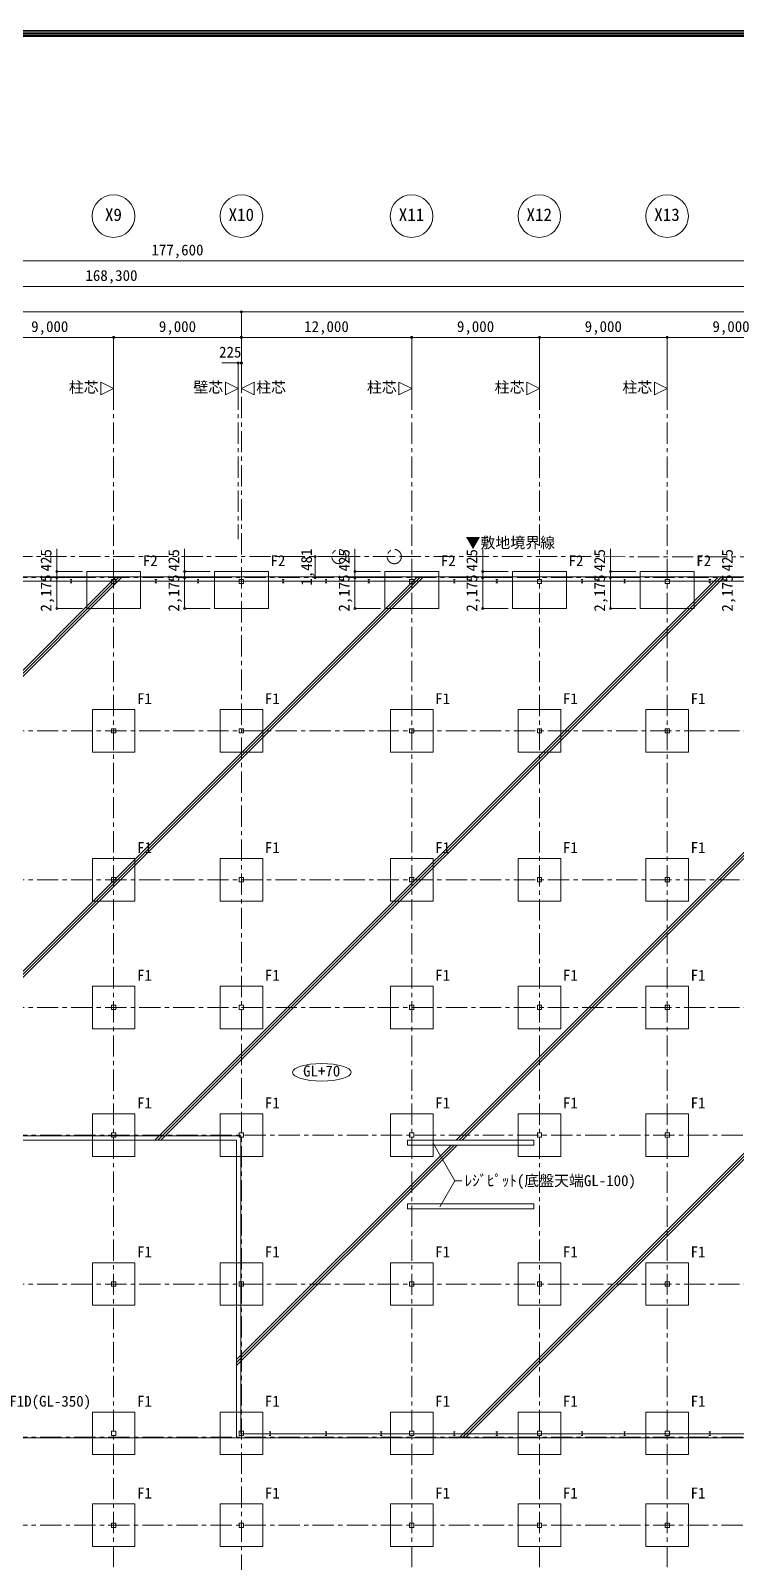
# Model space of a CAD drawing. Units: millimetres at full size, sheet at 1:300. Extents: x -272537 to 274500, y -185098 to 187500.
# Drawn here: x 142749 to 192468, y 79524 to 187500 of the extents above; entities that cross this region are included whole.
import ezdxf
from ezdxf.enums import TextEntityAlignment as Align

# ---------------------------------------------------------------- set-up
doc = ezdxf.new("R2010")
doc.units = ezdxf.units.MM
doc.header["$LTSCALE"] = 300
doc.header["$PDMODE"] = 32
doc.header["$PDSIZE"] = 150
doc.linetypes.add('CHAIN1', pattern=[8, 5, -1, 1, -1])
for name, color, linetype, lineweight in [('0-0_基準線', 7, 'Continuous', 9), ('0-1_躯体', 2, 'Continuous', 9), ('0-2_間仕切り', 7, 'Continuous', 9), ('0-6_文字', 2, 'Continuous', 5), ('0-7_寸法', 2, 'Continuous', 5), ('0-8_補助線', 4, 'Continuous', 5), ('0-C_ガス設備', 7, 'Continuous', 9), ('0-D_防災設備', 6, 'CHAIN1', 20), ('0-F_', 4, 'CHAIN1', 5), ('8-7_寸法', 4, 'Continuous', 5), ('F-0_枠', 7, 'Continuous', 9)]:
    doc.layers.add(name, color=color, linetype=linetype, lineweight=lineweight)
doc.styles.add('ＭＳ ゴシック', font='')
doc.styles.get('ＭＳ ゴシック').set_extended_font_data('MS Gothic')

# ---------------------------------------------------------------- blocks, each defined once
blk = doc.blocks.new('12')
at = {"layer": '0-7_寸法', "color": 7, "lineweight": 9}
blk.add_lwpolyline([(187.5, 450), (-712.5, 0), (187.5, -450)], close=True, dxfattribs=at)

msp = doc.modelspace()

# ---------------------------------------------------------------- linework, layer by layer
at = {"layer": '0-0_基準線'}
for p, q in [((145534.4, 148818.3), (145659.4, 148818.3)), ((145534.4, 148568.3), (145659.4, 148568.3)), ((145596.9, 148818.3), (145596.9, 148568.3)), ((151509.4, 148818.3), (151634.4, 148818.3)), ((151509.4, 148568.3), (151634.4, 148568.3)), ((151571.9, 148818.3), (151571.9, 148568.3)), ((154484.4, 148818.3), (154609.4, 148818.3)), ((154484.4, 148568.3), (154609.4, 148568.3)), ((154546.9, 148818.3), (154546.9, 148568.3)), ((160478.1, 148818.3), (160603.1, 148818.3)), ((160478.1, 148568.3), (160603.1, 148568.3)), ((160540.6, 148818.3), (160540.6, 148568.3)), ((163496.9, 148818.3), (163621.9, 148818.3)), ((163496.9, 148568.3), (163621.9, 148568.3)), ((163559.4, 148818.3), (163559.4, 148568.3)), ((166515.6, 148818.3), (166640.6, 148818.3)), ((166515.6, 148568.3), (166640.6, 148568.3)), ((166578.1, 148818.3), (166578.1, 148568.3)), ((172534.4, 148818.3), (172659.4, 148818.3)), ((172534.4, 148568.3), (172659.4, 148568.3)), ((172596.9, 148818.3), (172596.9, 148568.3)), ((175534.4, 148818.3), (175659.4, 148818.3)), ((175534.4, 148568.3), (175659.4, 148568.3)), ((175596.9, 148818.3), (175596.9, 148568.3)), ((181534.4, 148818.3), (181659.4, 148818.3)), ((181534.4, 148568.3), (181659.4, 148568.3)), ((181596.9, 148818.3), (181596.9, 148568.3)), ((184534.4, 148818.3), (184659.4, 148818.3)), ((184534.4, 148568.3), (184659.4, 148568.3)), ((184596.9, 148818.3), (184596.9, 148568.3)), ((190534.4, 148818.3), (190659.4, 148818.3)), ((190534.4, 148568.3), (190659.4, 148568.3)), ((190596.9, 148818.3), (190596.9, 148568.3)), ((159553.1, 88718.3), (159678.1, 88718.3)), ((159615.6, 88718.3), (159615.6, 88468.3)), ((163496.9, 88718.3), (163621.9, 88718.3)), ((163559.4, 88718.3), (163559.4, 88468.3)), ((167384.4, 88718.3), (167509.4, 88718.3)), ((167446.9, 88718.3), (167446.9, 88468.3)), ((172534.4, 88718.3), (172659.4, 88718.3)), ((172596.9, 88718.3), (172596.9, 88468.3)), ((175534.4, 88718.3), (175659.4, 88718.3)), ((175596.9, 88718.3), (175596.9, 88468.3)), ((181534.4, 88718.3), (181659.4, 88718.3)), ((181596.9, 88718.3), (181596.9, 88468.3)), ((184534.4, 88718.3), (184659.4, 88718.3)), ((184596.9, 88718.3), (184596.9, 88468.3)), ((190534.4, 88718.3), (190659.4, 88718.3)), ((190596.9, 88718.3), (190596.9, 88468.3)), ((159553.1, 88468.3), (159678.1, 88468.3)), ((163496.9, 88468.3), (163621.9, 88468.3)), ((167384.4, 88468.3), (167509.4, 88468.3)), ((172534.4, 88468.3), (172659.4, 88468.3)), ((175534.4, 88468.3), (175659.4, 88468.3)), ((181534.4, 88468.3), (181659.4, 88468.3)), ((184534.4, 88468.3), (184659.4, 88468.3)), ((190534.4, 88468.3), (190659.4, 88468.3))]:
    msp.add_line(p, q, dxfattribs=at)
for points in [[(148446.9, 148818.3), (148746.9, 148818.3), (148746.9, 148518.3), (148446.9, 148518.3)], [(157446.9, 148818.3), (157746.9, 148818.3), (157746.9, 148518.3), (157446.9, 148518.3)], [(169446.9, 148818.3), (169746.9, 148818.3), (169746.9, 148518.3), (169446.9, 148518.3)], [(178446.9, 148818.3), (178746.9, 148818.3), (178746.9, 148518.3), (178446.9, 148518.3)], [(187446.9, 148818.3), (187746.9, 148818.3), (187746.9, 148518.3), (187446.9, 148518.3)], [(148446.9, 138293.3), (148746.9, 138293.3), (148746.9, 137993.3), (148446.9, 137993.3)], [(157446.9, 138293.3), (157746.9, 138293.3), (157746.9, 137993.3), (157446.9, 137993.3)], [(169446.9, 138293.3), (169746.9, 138293.3), (169746.9, 137993.3), (169446.9, 137993.3)], [(178446.9, 138293.3), (178746.9, 138293.3), (178746.9, 137993.3), (178446.9, 137993.3)], [(187446.9, 138293.3), (187746.9, 138293.3), (187746.9, 137993.3), (187446.9, 137993.3)], [(148446.9, 127793.3), (148746.9, 127793.3), (148746.9, 127493.3), (148446.9, 127493.3)], [(157446.9, 127793.3), (157746.9, 127793.3), (157746.9, 127493.3), (157446.9, 127493.3)], [(169446.9, 127793.3), (169746.9, 127793.3), (169746.9, 127493.3), (169446.9, 127493.3)], [(178446.9, 127793.3), (178746.9, 127793.3), (178746.9, 127493.3), (178446.9, 127493.3)], [(187446.9, 127793.3), (187746.9, 127793.3), (187746.9, 127493.3), (187446.9, 127493.3)], [(148446.9, 118793.3), (148746.9, 118793.3), (148746.9, 118493.3), (148446.9, 118493.3)], [(157446.9, 118793.3), (157746.9, 118793.3), (157746.9, 118493.3), (157446.9, 118493.3)], [(169446.9, 118793.3), (169746.9, 118793.3), (169746.9, 118493.3), (169446.9, 118493.3)], [(178446.9, 118793.3), (178746.9, 118793.3), (178746.9, 118493.3), (178446.9, 118493.3)], [(187446.9, 118793.3), (187746.9, 118793.3), (187746.9, 118493.3), (187446.9, 118493.3)], [(148446.9, 109793.3), (148746.9, 109793.3), (148746.9, 109493.3), (148446.9, 109493.3)], [(157446.9, 109793.3), (157746.9, 109793.3), (157746.9, 109493.3), (157446.9, 109493.3)], [(169446.9, 109793.3), (169746.9, 109793.3), (169746.9, 109493.3), (169446.9, 109493.3)], [(178446.9, 109793.3), (178746.9, 109793.3), (178746.9, 109493.3), (178446.9, 109493.3)], [(187446.9, 109793.3), (187746.9, 109793.3), (187746.9, 109493.3), (187446.9, 109493.3)], [(148446.9, 99293.3), (148746.9, 99293.3), (148746.9, 98993.3), (148446.9, 98993.3)], [(157446.9, 99293.3), (157746.9, 99293.3), (157746.9, 98993.3), (157446.9, 98993.3)], [(169446.9, 99293.3), (169746.9, 99293.3), (169746.9, 98993.3), (169446.9, 98993.3)], [(178446.9, 99293.3), (178746.9, 99293.3), (178746.9, 98993.3), (178446.9, 98993.3)], [(187446.9, 99293.3), (187746.9, 99293.3), (187746.9, 98993.3), (187446.9, 98993.3)], [(148446.9, 88768.3), (148746.9, 88768.3), (148746.9, 88468.3), (148446.9, 88468.3)], [(157446.9, 88768.3), (157746.9, 88768.3), (157746.9, 88468.3), (157446.9, 88468.3)], [(169446.9, 88768.3), (169746.9, 88768.3), (169746.9, 88468.3), (169446.9, 88468.3)], [(178446.9, 88768.3), (178746.9, 88768.3), (178746.9, 88468.3), (178446.9, 88468.3)], [(187446.9, 88768.3), (187746.9, 88768.3), (187746.9, 88468.3), (187446.9, 88468.3)], [(148446.9, 82293.3), (148746.9, 82293.3), (148746.9, 81993.3), (148446.9, 81993.3)], [(157446.9, 82293.3), (157746.9, 82293.3), (157746.9, 81993.3), (157446.9, 81993.3)], [(169446.9, 82293.3), (169746.9, 82293.3), (169746.9, 81993.3), (169446.9, 81993.3)], [(178446.9, 82293.3), (178746.9, 82293.3), (178746.9, 81993.3), (178446.9, 81993.3)], [(187446.9, 82293.3), (187746.9, 82293.3), (187746.9, 81993.3), (187446.9, 81993.3)]]:
    msp.add_lwpolyline(points, close=True, dxfattribs=at)
at = {"layer": '0-1_躯体', "lineweight": 18}
for p, q in [((150496.9, 149368.3), (146696.9, 149368.3)), ((146696.9, 146768.3), (146696.9, 149368.3)), ((159496.9, 149368.3), (155696.9, 149368.3)), ((155696.9, 146768.3), (155696.9, 149368.3)), ((171496.9, 149368.3), (167696.9, 149368.3)), ((167696.9, 146768.3), (167696.9, 149368.3)), ((180496.9, 149368.3), (176696.9, 149368.3)), ((176696.9, 146768.3), (176696.9, 149368.3)), ((189496.9, 149368.3), (185696.9, 149368.3)), ((185696.9, 146768.3), (185696.9, 149368.3)), ((147096.9, 139643.3), (147096.9, 136643.3)), ((150096.9, 139643.3), (147096.9, 139643.3)), ((150096.9, 136643.3), (150096.9, 139643.3)), ((156096.9, 139643.3), (156096.9, 136643.3)), ((159096.9, 139643.3), (156096.9, 139643.3)), ((159096.9, 136643.3), (159096.9, 139643.3)), ((168096.9, 139643.3), (168096.9, 136643.3)), ((171096.9, 139643.3), (168096.9, 139643.3)), ((171096.9, 136643.3), (171096.9, 139643.3)), ((177096.9, 139643.3), (177096.9, 136643.3)), ((180096.9, 139643.3), (177096.9, 139643.3)), ((180096.9, 136643.3), (180096.9, 139643.3)), ((186096.9, 139643.3), (186096.9, 136643.3)), ((189096.9, 139643.3), (186096.9, 139643.3)), ((189096.9, 136643.3), (189096.9, 139643.3)), ((147096.9, 136643.3), (150096.9, 136643.3)), ((156096.9, 136643.3), (159096.9, 136643.3)), ((168096.9, 136643.3), (171096.9, 136643.3)), ((177096.9, 136643.3), (180096.9, 136643.3)), ((186096.9, 136643.3), (189096.9, 136643.3)), ((147096.9, 129143.3), (147096.9, 126143.3)), ((150096.9, 129143.3), (147096.9, 129143.3)), ((150096.9, 126143.3), (150096.9, 129143.3)), ((156096.9, 129143.3), (156096.9, 126143.3)), ((159096.9, 129143.3), (156096.9, 129143.3)), ((159096.9, 126143.3), (159096.9, 129143.3)), ((168096.9, 129143.3), (168096.9, 126143.3)), ((171096.9, 129143.3), (168096.9, 129143.3)), ((171096.9, 126143.3), (171096.9, 129143.3)), ((177096.9, 129143.3), (177096.9, 126143.3)), ((180096.9, 129143.3), (177096.9, 129143.3)), ((180096.9, 126143.3), (180096.9, 129143.3)), ((186096.9, 129143.3), (186096.9, 126143.3)), ((189096.9, 129143.3), (186096.9, 129143.3)), ((189096.9, 126143.3), (189096.9, 129143.3)), ((147096.9, 126143.3), (150096.9, 126143.3)), ((156096.9, 126143.3), (159096.9, 126143.3)), ((168096.9, 126143.3), (171096.9, 126143.3)), ((177096.9, 126143.3), (180096.9, 126143.3)), ((186096.9, 126143.3), (189096.9, 126143.3)), ((147096.9, 120143.3), (147096.9, 117143.3)), ((150096.9, 120143.3), (147096.9, 120143.3)), ((150096.9, 117143.3), (150096.9, 120143.3)), ((156096.9, 120143.3), (156096.9, 117143.3)), ((159096.9, 120143.3), (156096.9, 120143.3)), ((159096.9, 117143.3), (159096.9, 120143.3)), ((168096.9, 120143.3), (168096.9, 117143.3)), ((171096.9, 120143.3), (168096.9, 120143.3)), ((171096.9, 117143.3), (171096.9, 120143.3)), ((177096.9, 120143.3), (177096.9, 117143.3)), ((180096.9, 120143.3), (177096.9, 120143.3)), ((180096.9, 117143.3), (180096.9, 120143.3)), ((186096.9, 120143.3), (186096.9, 117143.3)), ((189096.9, 120143.3), (186096.9, 120143.3)), ((189096.9, 117143.3), (189096.9, 120143.3)), ((147096.9, 117143.3), (150096.9, 117143.3)), ((156096.9, 117143.3), (159096.9, 117143.3)), ((168096.9, 117143.3), (171096.9, 117143.3)), ((177096.9, 117143.3), (180096.9, 117143.3)), ((186096.9, 117143.3), (189096.9, 117143.3)), ((147096.9, 111143.3), (147096.9, 108143.3)), ((150096.9, 111143.3), (147096.9, 111143.3)), ((150096.9, 108143.3), (150096.9, 111143.3)), ((156096.9, 111143.3), (156096.9, 108143.3)), ((159096.9, 111143.3), (156096.9, 111143.3)), ((159096.9, 108143.3), (159096.9, 111143.3)), ((168096.9, 111143.3), (168096.9, 108143.3)), ((171096.9, 111143.3), (168096.9, 111143.3)), ((171096.9, 108143.3), (171096.9, 111143.3)), ((177096.9, 111143.3), (177096.9, 108143.3)), ((180096.9, 111143.3), (177096.9, 111143.3)), ((180096.9, 108143.3), (180096.9, 111143.3)), ((186096.9, 111143.3), (186096.9, 108143.3)), ((189096.9, 111143.3), (186096.9, 111143.3)), ((189096.9, 108143.3), (189096.9, 111143.3)), ((147096.9, 108143.3), (150096.9, 108143.3)), ((156096.9, 108143.3), (159096.9, 108143.3)), ((168096.9, 108143.3), (171096.9, 108143.3)), ((177096.9, 108143.3), (180096.9, 108143.3)), ((186096.9, 108143.3), (189096.9, 108143.3)), ((147096.9, 100643.3), (147096.9, 97643.3)), ((150096.9, 100643.3), (147096.9, 100643.3)), ((150096.9, 97643.3), (150096.9, 100643.3)), ((156096.9, 100643.3), (156096.9, 97643.3)), ((159096.9, 100643.3), (156096.9, 100643.3)), ((159096.9, 97643.3), (159096.9, 100643.3)), ((168096.9, 100643.3), (168096.9, 97643.3)), ((171096.9, 100643.3), (168096.9, 100643.3)), ((171096.9, 97643.3), (171096.9, 100643.3)), ((177096.9, 100643.3), (177096.9, 97643.3)), ((180096.9, 100643.3), (177096.9, 100643.3)), ((180096.9, 97643.3), (180096.9, 100643.3)), ((186096.9, 100643.3), (186096.9, 97643.3)), ((189096.9, 100643.3), (186096.9, 100643.3)), ((189096.9, 97643.3), (189096.9, 100643.3)), ((147096.9, 97643.3), (150096.9, 97643.3)), ((156096.9, 97643.3), (159096.9, 97643.3)), ((168096.9, 97643.3), (171096.9, 97643.3)), ((177096.9, 97643.3), (180096.9, 97643.3)), ((186096.9, 97643.3), (189096.9, 97643.3)), ((147096.9, 90118.3), (147096.9, 87118.3)), ((150096.9, 90118.3), (147096.9, 90118.3)), ((150096.9, 87118.3), (150096.9, 90118.3)), ((156096.9, 90118.3), (156096.9, 87118.3)), ((159096.9, 90118.3), (156096.9, 90118.3)), ((159096.9, 87118.3), (159096.9, 90118.3)), ((168096.9, 90118.3), (168096.9, 87118.3)), ((171096.9, 90118.3), (168096.9, 90118.3)), ((171096.9, 87118.3), (171096.9, 90118.3)), ((177096.9, 90118.3), (177096.9, 87118.3)), ((180096.9, 90118.3), (177096.9, 90118.3)), ((180096.9, 87118.3), (180096.9, 90118.3)), ((186096.9, 90118.3), (186096.9, 87118.3)), ((189096.9, 90118.3), (186096.9, 90118.3)), ((189096.9, 87118.3), (189096.9, 90118.3)), ((147096.9, 87118.3), (150096.9, 87118.3)), ((156096.9, 87118.3), (159096.9, 87118.3)), ((168096.9, 87118.3), (171096.9, 87118.3)), ((177096.9, 87118.3), (180096.9, 87118.3)), ((186096.9, 87118.3), (189096.9, 87118.3)), ((147096.9, 83643.3), (147096.9, 80643.3)), ((150096.9, 83643.3), (147096.9, 83643.3)), ((150096.9, 80643.3), (150096.9, 83643.3)), ((156096.9, 83643.3), (156096.9, 80643.3)), ((159096.9, 83643.3), (156096.9, 83643.3)), ((159096.9, 80643.3), (159096.9, 83643.3)), ((168096.9, 83643.3), (168096.9, 80643.3)), ((171096.9, 83643.3), (168096.9, 83643.3)), ((171096.9, 80643.3), (171096.9, 83643.3)), ((177096.9, 83643.3), (177096.9, 80643.3)), ((180096.9, 83643.3), (177096.9, 83643.3)), ((180096.9, 80643.3), (180096.9, 83643.3)), ((186096.9, 83643.3), (186096.9, 80643.3)), ((189096.9, 83643.3), (186096.9, 83643.3)), ((189096.9, 80643.3), (189096.9, 83643.3)), ((147096.9, 80643.3), (150096.9, 80643.3)), ((156096.9, 80643.3), (159096.9, 80643.3)), ((168096.9, 80643.3), (171096.9, 80643.3)), ((177096.9, 80643.3), (180096.9, 80643.3)), ((186096.9, 80643.3), (189096.9, 80643.3))]:
    msp.add_line(p, q, dxfattribs=at)
for points in [[(146696.9, 146768.3), (150496.9, 146768.3), (150496.9, 149368.3)], [(155696.9, 146768.3), (159496.9, 146768.3), (159496.9, 149368.3)], [(167696.9, 146768.3), (171496.9, 146768.3), (171496.9, 149368.3)], [(176696.9, 146768.3), (180496.9, 146768.3), (180496.9, 149368.3)], [(185696.9, 146768.3), (189496.9, 146768.3), (189496.9, 149368.3)]]:
    msp.add_lwpolyline(points, dxfattribs=at)
at = {"layer": '0-2_間仕切り', "color": 3, "lineweight": 13}
for p, q in [((64246.9, 148993.3), (208166.9, 148993.3)), ((69121.9, 148693.3), (208166.9, 148693.3)), ((157546.9, 109593.3), (121871.9, 109593.3)), ((121871.9, 109293.3), (157246.9, 109293.3)), ((157246.9, 109293.3), (157246.9, 88293.3)), ((157546.9, 88593.3), (157546.9, 109593.3)), ((157546.9, 88593.3), (227806.9, 88593.3)), ((232146.9, 88293.3), (140046.9, 88293.3))]:
    msp.add_line(p, q, dxfattribs=at)
at = {"layer": '0-6_文字', "color": 4}
for p, q in [((144596.9, 149368.3), (144596.9, 150968.3)), ((153596.9, 149368.3), (153596.9, 150968.3)), ((162797.5, 150424.5), (162797.5, 148943.3)), ((165596.9, 149368.3), (165596.9, 150968.3)), ((174596.9, 149368.3), (174596.9, 150968.3)), ((183596.9, 149368.3), (183596.9, 150968.3)), ((144596.9, 149368.3), (146396.9, 149368.3)), ((144596.9, 148943.3), (144596.9, 149368.3)), ((153596.9, 149368.3), (155396.9, 149368.3)), ((153596.9, 148943.3), (153596.9, 149368.3)), ((165596.9, 149368.3), (167396.9, 149368.3)), ((165596.9, 148943.3), (165596.9, 149368.3)), ((174596.9, 149368.3), (176396.9, 149368.3)), ((174596.9, 148943.3), (174596.9, 149368.3)), ((183596.9, 149368.3), (185396.9, 149368.3)), ((183596.9, 148943.3), (183596.9, 149368.3)), ((144596.9, 148943.3), (146396.9, 148943.3)), ((144596.9, 146768.3), (144596.9, 148943.3)), ((153596.9, 148943.3), (155396.9, 148943.3)), ((153596.9, 146768.3), (153596.9, 148943.3)), ((165596.9, 148943.3), (167396.9, 148943.3)), ((165596.9, 146768.3), (165596.9, 148943.3)), ((174596.9, 148943.3), (176396.9, 148943.3)), ((174596.9, 146768.3), (174596.9, 148943.3)), ((183596.9, 148943.3), (185396.9, 148943.3)), ((183596.9, 146768.3), (183596.9, 148943.3)), ((144596.9, 146768.3), (146396.9, 146768.3)), ((153596.9, 146768.3), (155396.9, 146768.3)), ((165596.9, 146768.3), (167396.9, 146768.3)), ((174596.9, 146768.3), (176396.9, 146768.3)), ((183596.9, 146768.3), (185396.9, 146768.3))]:
    msp.add_line(p, q, dxfattribs=at)
at = {"layer": '0-6_文字'}
for p in [(162797.5, 150424.5), (144596.9, 149368.3), (144596.9, 148943.3), (153596.9, 149368.3), (153596.9, 148943.3), (162797.5, 148943.3), (165596.9, 149368.3), (165596.9, 148943.3), (174596.9, 149368.3), (174596.9, 148943.3), (183596.9, 149368.3), (183596.9, 148943.3), (144596.9, 146768.3), (153596.9, 146768.3), (165596.9, 146768.3), (174596.9, 146768.3), (183596.9, 146768.3)]:
    msp.add_point(p, dxfattribs=at)
at = {"layer": '0-7_寸法', "color": 4}
for p, q in [((157596.9, 167674.6), (157596.9, 165874.6)), ((148596.9, 165874.6), (148596.9, 162274.6)), ((157596.9, 165874.6), (157596.9, 162274.6)), ((169596.9, 165874.6), (169596.9, 162274.6)), ((178596.9, 165874.6), (178596.9, 162274.6)), ((187596.9, 165874.6), (187596.9, 162274.6)), ((157371.9, 164074.6), (156221.6, 164074.6)), ((157371.9, 164074.6), (157371.9, 162274.6)), ((157596.9, 164074.6), (157596.9, 162274.6))]:
    msp.add_line(p, q, dxfattribs=at)
msp.add_lwpolyline([(157596.9, 167674.6), (157596.9, 165874.6), (157596.9, 162274.6)], dxfattribs=at)
at = {"layer": '0-7_寸法', "color": 3, "lineweight": 13}
for centre in [(148587.2, 174426.7), (157596.9, 174426.7), (169587.2, 174426.7), (178587.2, 174426.7), (187587.2, 174426.7)]:
    msp.add_circle(centre, 1500, dxfattribs=at)
at = {"layer": '0-7_寸法'}
for p in [(157596.9, 167674.6), (148596.9, 165874.6), (157596.9, 165874.6), (169596.9, 165874.6), (178596.9, 165874.6), (187596.9, 165874.6), (157371.9, 164074.6), (157596.9, 164074.6)]:
    msp.add_point(p, dxfattribs=at)
at = {"layer": '0-8_補助線'}
for p, q in [((109081.2, 109293.3), (148781.2, 148993.3)), ((109293.3, 109293.3), (148993.3, 148993.3)), ((109505.5, 109293.3), (149205.5, 148993.3)), ((130294.4, 109293.3), (169994.4, 148993.3)), ((130506.5, 109293.3), (170206.5, 148993.3)), ((130718.7, 109293.3), (170418.7, 148993.3)), ((151507.6, 109293.3), (191207.6, 148993.3)), ((151719.7, 109293.3), (191419.7, 148993.3)), ((151931.9, 109293.3), (191631.9, 148993.3)), ((172934, 88293.3), (232946.9, 148306.2)), ((173146.1, 88293.3), (232946.9, 148094)), ((173358.3, 88293.3), (232946.9, 147881.9)), ((172720.8, 109293.3), (208166.9, 144739.4)), ((172932.9, 109293.3), (208166.9, 144527.2)), ((173145.1, 109293.3), (208166.9, 144315.1)), ((157246.9, 93819.4), (172370.8, 108943.3)), ((157246.9, 93395.1), (172795.1, 108943.3)), ((157246.9, 93607.2), (172582.9, 108943.3))]:
    msp.add_line(p, q, dxfattribs=at)
at = {"layer": '0-C_ガス設備'}
for p, q in [((169296.9, 109293.3), (169296.9, 108943.3)), ((178196.9, 109293.3), (169296.9, 109293.3)), ((172640.4, 106413.3), (171097.7, 109085.3)), ((178196.9, 108943.3), (178196.9, 109293.3)), ((169296.9, 108943.3), (178196.9, 108943.3)), ((172640.4, 106413.3), (171586.3, 104587.4)), ((172640.4, 106413.3), (173137.2, 106413.3))]:
    msp.add_line(p, q, dxfattribs=at)
msp.add_lwpolyline([(169296.9, 104443.3), (178196.9, 104443.3), (178196.9, 104793.3), (169296.9, 104793.3)], close=True, dxfattribs=at)
msp.add_ellipse((163257.6, 114068.9), major_axis=(2067.2, 0), ratio=0.3, dxfattribs=at)
at = {"layer": '0-D_防災設備'}
msp.add_lwpolyline([(226035.1, 150405.8), (223034.8, 150406.8), (168368.4, 150423), (164469.1, 150424), (109800.8, 150440.1), (106801.5, 150441.1), (75356.8, 150450.3), (61097.1, 150453.7), (61096.4, 123453.2), (63096.6, 123452.6)], dxfattribs=at)
for centre in [(164469.1, 150424), (168368.4, 150423)]:
    msp.add_circle(centre, 500, dxfattribs=at)
at = {"layer": '0-F_'}
for p, q in [((157596.9, 164074.6), (157596.9, 61343.3)), ((148596.9, 162274.6), (148596.9, 61343.3)), ((169596.9, 162274.6), (169596.9, 61343.3)), ((178596.9, 162274.6), (178596.9, 61343.3)), ((187596.9, 162274.6), (187596.9, 61343.3)), ((52217.9, 148943.3), (252719.5, 148943.3)), ((61596.9, 138143.3), (252719.5, 138143.3)), ((61596.9, 127643.3), (252719.5, 127643.3)), ((61596.9, 118643.3), (252719.5, 118643.3)), ((52217.9, 109643.3), (252719.5, 109643.3)), ((61596.9, 99143.3), (252719.5, 99143.3)), ((52217.9, 88343.3), (252719.5, 88343.3)), ((52217.9, 82143.3), (252719.5, 82143.3))]:
    msp.add_line(p, q, dxfattribs=at)
at = {"layer": '0-F_', "color": 5}
msp.add_line((157371.9, 162274.6), (157371.9, 151643.3), dxfattribs=at)
at = {"layer": '8-7_寸法'}
for p, q in [((64296.9, 171274.6), (241896.9, 171274.6)), ((232596.9, 169474.6), (64296.9, 169474.6)), ((157596.9, 167674.6), (64296.9, 167674.6)), ((232596.9, 167674.6), (157596.9, 167674.6)), ((139596.9, 165874.6), (148596.9, 165874.6)), ((148596.9, 165874.6), (157596.9, 165874.6)), ((157596.9, 165874.6), (169596.9, 165874.6)), ((169596.9, 165874.6), (178596.9, 165874.6)), ((178596.9, 165874.6), (187596.9, 165874.6)), ((187596.9, 165874.6), (196596.9, 165874.6)), ((157596.9, 164074.6), (157371.9, 164074.6))]:
    msp.add_line(p, q, dxfattribs=at)
at = {"layer": 'F-0_枠', "color": 3, "lineweight": 13}
for p, q in [((274500, 187500), (36163.3, 187500)), ((274500, 187415.5), (36163.3, 187415.5)), ((274500, 187331), (36163.3, 187331)), ((274500, 187246.5), (36163.3, 187246.5)), ((274500, 187162), (36163.3, 187162)), ((274500, 187077.5), (36163.3, 187077.5))]:
    msp.add_line(p, q, dxfattribs=at)

# ---------------------------------------------------------------- block references
at = {"layer": '0-7_寸法', "xscale": -1}
for p in [(147884.4, 162274.6), (156659.4, 162274.6), (168884.4, 162274.6), (177884.4, 162274.6), (186884.4, 162274.6)]:
    msp.add_blockref('12', p, dxfattribs=at)
at = {"layer": '0-7_寸法'}
msp.add_blockref('12', (158309.4, 162274.6), dxfattribs=at)

# ---------------------------------------------------------------- texts
at = {"layer": '0-1_躯体', "style": 'ＭＳ ゴシック'}
for s, p in [('F2', (150646.9, 149518.3)), ('F2', (159646.9, 149518.3)), ('F2', (171646.9, 149518.3)), ('F2', (180646.9, 149518.3)), ('F2', (189646.9, 149518.3)), ('F1', (150246.9, 139793.3)), ('F1', (159246.9, 139793.3)), ('F1', (171246.9, 139793.3)), ('F1', (180246.9, 139793.3)), ('F1', (189246.9, 139793.3)), ('F1', (150246.9, 129293.3)), ('F1', (159246.9, 129293.3)), ('F1', (171246.9, 129293.3)), ('F1', (180246.9, 129293.3)), ('F1', (189246.9, 129293.3)), ('F1', (150246.9, 120293.3)), ('F1', (159246.9, 120293.3)), ('F1', (171246.9, 120293.3)), ('F1', (180246.9, 120293.3)), ('F1', (189246.9, 120293.3)), ('F1', (150246.9, 111293.3)), ('F1', (159246.9, 111293.3)), ('F1', (171246.9, 111293.3)), ('F1', (180246.9, 111293.3)), ('F1', (189246.9, 111293.3)), ('F1', (150246.9, 100793.3)), ('F1', (159246.9, 100793.3)), ('F1', (171246.9, 100793.3)), ('F1', (180246.9, 100793.3)), ('F1', (189246.9, 100793.3)), ('F1D(GL-350)', (141246.9, 90268.3)), ('F1', (150246.9, 90268.3)), ('F1', (159246.9, 90268.3)), ('F1', (171246.9, 90268.3)), ('F1', (180246.9, 90268.3)), ('F1', (189246.9, 90268.3)), ('F1', (150246.9, 83793.3)), ('F1', (159246.9, 83793.3)), ('F1', (171246.9, 83793.3)), ('F1', (180246.9, 83793.3)), ('F1', (189246.9, 83793.3))]:
    msp.add_text(s, height=769.8, dxfattribs=at).set_placement(p, align=Align.BOTTOM_LEFT)
at = {"layer": '0-6_文字', "style": 'ＭＳ ゴシック'}
for s, p in [('425', (144446.9, 149380.8)), ('425', (153446.9, 149380.8)), ('1,481', (162797.5, 148371.4)), ('425', (165446.9, 149380.8)), ('425', (174446.9, 149380.8)), ('425', (183446.9, 149380.8)), ('425', (192446.9, 149380.8)), ('2,175', (144446.9, 146543.3)), ('2,175', (153446.9, 146543.3)), ('2,175', (165446.9, 146543.3)), ('2,175', (174446.9, 146543.3)), ('2,175', (183446.9, 146543.3)), ('2,175', (192446.9, 146543.3))]:
    msp.add_text(s, height=769.8, rotation=90, dxfattribs=at).set_placement(p, align=Align.BOTTOM_LEFT)
at = {"layer": '0-7_寸法', "color": 7, "style": 'ＭＳ ゴシック'}
for s, p in [('X9', (147983.2, 173822.6)), ('X10', (156692.9, 173822.6)), ('X11', (168683.2, 173822.6)), ('X12', (177683.2, 173822.6)), ('X13', (186683.2, 173822.6))]:
    msp.add_text(s, height=879.8, dxfattribs=at).set_placement(p, align=Align.BOTTOM_LEFT)
at = {"layer": '0-7_寸法', "style": 'ＭＳ ゴシック'}
for s, p in [('177,600', (151259.4, 171424.6)), ('168,300', (146609.4, 169624.6)), ('9,000', (142784.4, 166024.6)), ('9,000', (151784.4, 166024.6)), ('12,000', (162021.9, 166024.6)), ('9,000', (172784.4, 166024.6)), ('9,000', (181784.4, 166024.6)), ('9,000', (190784.4, 166024.6)), ('柱芯', (145439.9, 161746.1)), ('壁芯', (154214.9, 161746.1)), ('柱芯', (158639.9, 161746.1)), ('柱芯', (166439.9, 161746.1)), ('柱芯', (175439.9, 161746.1)), ('柱芯', (184439.9, 161746.1))]:
    msp.add_text(s, height=769.8, dxfattribs=at).set_placement(p, align=Align.BOTTOM_LEFT)
at = {"layer": '0-C_ガス設備', "color": 2, "style": 'ＭＳ ゴシック'}
for s, p in [('GL+70', (161945.1, 113543.9)), ('ﾚｼﾞﾋﾟｯﾄ(底盤天端GL-100)', (173329.7, 105818.4))]:
    msp.add_text(s, height=769.8, dxfattribs=at).set_placement(p, align=Align.BOTTOM_LEFT)
at = {"layer": '0-D_防災設備', "color": 2, "style": 'ＭＳ ゴシック'}
msp.add_text('▼敷地境界線', height=769.8, dxfattribs=at).set_placement((173390.8, 150788.1), align=Align.BOTTOM_LEFT)
at = {"layer": '8-7_寸法', "color": 2, "style": 'ＭＳ ゴシック'}
msp.add_text('225', height=769.8, dxfattribs=at).set_placement((156026.3, 164225), align=Align.BOTTOM_LEFT)

doc.saveas('drawing.dxf')
